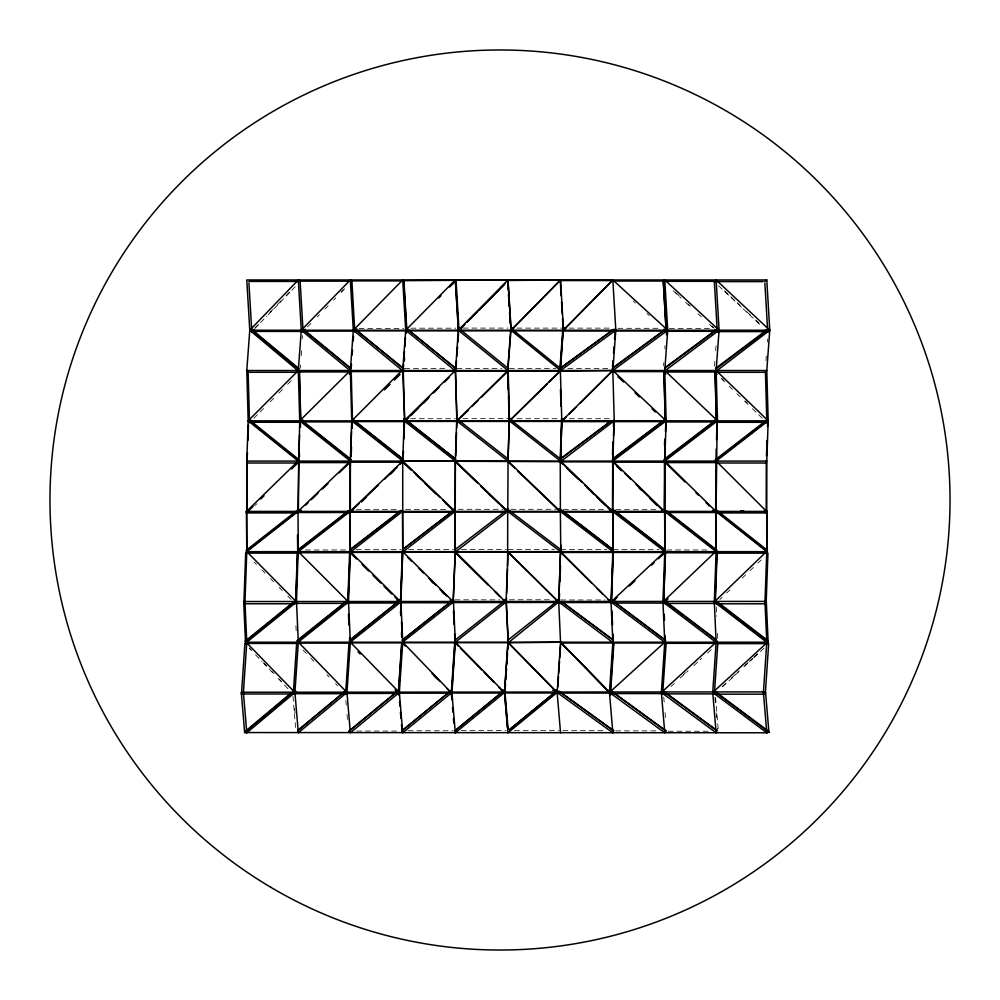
<?xml version="1.0" encoding="UTF-8"?>
<svg xmlns="http://www.w3.org/2000/svg" width="1000" height="1000" viewBox="0 0 1000 1000"><rect width="100%" height="100%" fill="white"/><g stroke="black" fill="none" stroke-linecap="round" stroke-linejoin="round"><path stroke-width="0.75" stroke-dasharray="5 3.75" d="M300.3 368.062L300.538 364.963M301.212 355.662L301.675 349.462M302.475 338.612L302.7 335.513M663.55 365.8L663.775 362.7M664.812 348.75L665.037 345.65M714.5 366.262L714.95 360.062M715.638 350.763L716.213 343.025M765.938 360.662L766.275 356.012M767.3 342.062L767.525 338.963M254.825 328.062L258.062 324.712M269.925 312.425L273.163 309.075M277.488 304.6L281.8 300.138M286.112 295.663L289.35 292.312M255.037 328.338L259.363 323.875M260.438 322.762L266.913 316.05M267.987 314.938L290.65 291.475M291.725 290.363L296.038 285.887M340.988 292.038L343.175 289.8M307.438 326.962L311.8 322.488M317.25 316.9L319.438 314.662M324.888 309.088L328.15 305.725M333.612 300.15L335.788 297.913M341.238 292.325L345.6 287.85M253.875 418.212L265.863 406.188M270.212 401.812L274.575 397.438M278.938 393.062L283.3 388.688M287.65 384.312L293.1 378.837M254.662 505.838L256.863 503.688M719.912 599.525L722.15 597.375M726.612 593.1L729.963 589.888M742.25 578.112L745.588 574.9M750.062 570.625L753.413 567.413M757.875 563.125L761.225 559.925M722.262 686.55L725.638 683.413M731.275 678.175L739.15 670.837M744.788 665.612L748.162 662.463M749.287 661.425L752.663 658.275M753.787 657.237L759.425 652M722.5 686.838L739.388 671.137M743.888 666.95L752.9 658.575M754.025 657.525L765.288 647.05M683.288 674.712L685.575 672.625M671 686.55L674.425 683.413M680.125 678.175L688.112 670.837M693.812 665.612L701.8 658.275M707.5 653.037L713.2 647.812M410.95 328.188L455.8 328.188M463.137 328.088L508.05 328.088M516.925 328.113L561.75 328.113M569.062 328.125L610.6 328.125M358.963 328.4L403.638 328.4M617.863 328.3L660.612 328.3M669.4 328.612L712.987 328.612M509.375 368.363L555.75 368.363M404.738 368.587L448.05 368.587M457.025 368.425L501.925 368.425M567.762 368.55L610.85 368.55M410.588 418.725L455.45 418.725M463 418.675L507.912 418.675M517 418.713L560.288 418.713M569.338 418.713L612.413 418.713M405.562 509.425L448.875 509.425M458.2 509.288L503.1 509.288M510.875 509.288L555.7 509.288M563.438 509.425L606.525 509.425M356.213 509.7L399.35 509.7M615.763 509.7L658.512 509.7M408.713 549.538L453.575 549.538M461.45 549.487L506.362 549.487M508.038 549.487L554.412 549.487M560.737 549.538L606.9 549.538M356.15 549.675L400.838 549.675M613.2 549.675L659.013 549.675M305.438 549.963L346.75 549.963M666.85 549.963L710.438 549.963M454.938 599.837L499.85 599.837M509.375 599.788L552.663 599.788M560.638 599.975L605.262 599.975M461.238 730.65L506.15 730.65M514.438 730.662L559.275 730.662M562.9 730.688L605.975 730.688M408.075 730.775L452.938 730.775M615.725 730.888L658.475 730.888M356.65 731.062L399.8 731.062M668.162 731.237L710.2 731.237M633.15 300.938L635.438 303.038M646.875 313.5L649.163 315.6M675.662 292.55L679.062 295.688M688.112 304.062L690.375 306.163M711.888 326.062L714.15 328.15M673.175 290.763L681.087 298.087M685.625 302.275L690.15 306.462M698.075 313.8L701.475 316.938M709.388 324.275L713.925 328.462M724.375 290.75L740.013 305.413M746.712 311.7L750.075 314.837M755.662 320.075L759.013 323.212M718.587 285.788L742.05 307.787M743.175 308.837L761.05 325.588M721.812 378.413L724.025 380.562M745.075 400.9L747.288 403.038M721.438 378.75L724.75 381.962M729.188 386.238L732.513 389.45M736.938 393.738L740.263 396.95M744.688 401.225L748.012 404.438M752.45 408.725L762.412 418.363M254.3 562.188L256.462 564.375M261.863 569.85L265.113 573.125M270.512 578.6L273.75 581.875M279.163 587.337L282.4 590.625M287.8 596.087L291.05 599.375M303.137 650.138L306.375 653.487M310.7 657.95L313.938 661.3M326.912 674.7L329.075 676.938M335.562 683.637L337.725 685.875M249.412 647.9L251.55 650.138M264.387 663.538L266.525 665.775M271.875 671.363L274.012 673.587M279.363 679.175L281.5 681.413M249.15 648.188L251.3 650.425M255.575 654.887L261.988 661.587M263.062 662.712L273.762 673.875M278.038 678.35L283.387 683.925M284.462 685.05L288.738 689.513M715.562 697.588L718.413 731.688M714.95 697.475L715.462 703.675M716.25 712.975L716.637 717.625M717.55 728.475L717.812 731.587M663.75 697.125L664.4 704.875M665.05 712.625L665.575 718.825M345.838 700.487L346.225 705.138M347 714.438L347.525 720.638M294.65 708.587L295.038 713.238M292.975 696.388L295.837 730.5M716.275 607L716.7 616.287M717.463 633.325L717.75 639.513M295.925 625.712L296.275 633.45"/><path stroke-width="1.5" d="M291.413 692.725L244.45 732.05L246.788 732.775L243.412 692.475L246.788 642.212L244.975 601.962L246.788 551.65L246.788 461.087L248.175 420.838L246.788 370.525L249.762 330.238L246.788 279.962L766.787 279.962L769.762 330.238L766.787 370.525L768.188 420.838L766.787 461.087L766.787 551.65L764.975 601.962L766.787 642.212L763.413 692.475L766.787 732.775L244.662 732.55L241.287 692.25L765.525 691.9L768.913 732.212L766.787 732.775L712.738 692.475L716.125 642.212L714.312 601.962L716.125 551.65L716.038 510.163L712.925 510.163M249.163 511.188L246.962 513.325L246.788 461.087L247.512 452.837M353.125 509.7L350.05 509.7L350.337 551.65L348.525 601.962L350.337 642.212L346.962 692.475L298.312 732.775L294.925 692.475L298.312 642.212L296.5 601.962L246.788 551.65L246.412 510.887L246.425 512.913L297.95 512.913L299.7 420.838L298.312 370.525L301.275 330.238L298.312 279.962L300.138 281.137L352.137 281.15L350.337 279.962L301.275 330.238L351.213 371.575L352.512 421.9L300.487 421.9L299.7 420.838L300.038 419.6L350.675 459.85M300.637 510.775L298.412 512.913L298.637 459.85M351.062 459.438L300.425 419.188L299.7 420.838L350.337 461.087L350.012 512.525L350.337 461.087L351.737 420.838L350.337 370.525L353.312 330.238L350.337 279.962L351.9 280.863L354.738 331.163L353.312 330.238L354.113 328.625L403.537 368.913L351.737 420.838L352.512 421.9M352.612 510.375L350.363 512.525L350.337 461.087L298.1 511.413L246.788 551.65L245.662 553.438L243.85 603.75L293.8 603.75M509.462 729.675L557.438 690.35L557.15 692.475L507.975 732.775L504.6 692.475L508.1 640.05L506.287 599.788L506.012 602.537L453.363 602.537L453.387 599.837L455.325 642.212L451.95 692.475L402.725 732.775L399.35 692.475L402.725 642.212L400.913 601.962L402.725 551.65L402.725 461.087L404.25 418.862L455.45 459.113L455.312 461.675L476.5 482.025M504.65 509.288L507.75 509.288L507.75 512L455.1 512L455.363 458.963M443 500.225L455.262 512L455.325 461.087L456.75 418.713L508.075 458.925L507.775 511.938L560.337 511.938L560.337 509.288L557.238 509.288M608.05 507.925L612.487 512.2L612.7 461.875L614.237 420.838L612.837 370.525L615.812 330.238L612.837 279.962L562.575 330.838L563.5 330.238L560.538 279.962L559.6 280.562L611.912 280.562M664.025 329.212L666.312 331.312L667.725 330.238L612.837 279.962L611.425 281.038L663.337 281.038L664.762 279.962L667.725 330.238L664.762 370.525L666.15 420.838L664.762 461.087L664.638 512.2L612.725 512.2L613.3 442.075M662.1 510.375L664.3 512.525L665.225 439.25M716.075 510.887L716.038 512.525L664.663 512.525L664.425 459.837L717.175 419.588L716.062 512.925L766.737 512.925L766.75 510.887L766.963 551.125L714.312 601.962L768.425 643.625L717.763 643.625L662.95 601.962L664.837 549.938L664.625 509.7L665.337 552.762L663.575 601.538M713.363 510.725L715.588 512.913L716.162 449M764 511.138L766.188 513.325L766.325 460.55M481.037 486.238L507.812 511.938L507.775 509.288L560.6 549.487L558.725 601.962L560.538 642.212L557.15 692.475L560.538 732.775M560.55 549.525L558.862 601.013M456.75 418.713L456.838 421.35L455.475 368.425M508.013 458.963L508 461.613L509.325 418.675L509.487 421.35L507.825 368.363L510.8 328.075L513.837 328.113M560.363 509.425L560.275 512L612.688 512L612.675 509.425L609.6 509.425M455.1 512L455.062 509.425L451.975 509.425M247.938 440.462L248.475 424.975M298.75 456.763L299.5 435.087M299.762 427.35L300.038 419.6M299.4 456.825L299.513 453.725M300.413 427.413L300.525 424.312M350.662 456.287L351.525 431.525M351.637 428.425L351.95 419.137L402.95 459.387L402.638 461.875L400.4 464.025M351.163 456.337L351.488 447.05M352.137 428.475L352.45 419.188L352.312 421.6L404.7 421.6L408 418.325M411.587 470.45L402.675 461.875L403.488 451.4M403.913 439.012L404.613 418.888L404.475 421.413L561.8 421.425L561.825 418.713L560.588 461.675L581.65 482.025M455.712 455.887L456.512 432.663M456.675 428.025L457 418.725L456.9 421.413M560.525 509.288L560.375 512L560.25 458.963L561.638 418.713L564.712 418.713M612.513 454.475L612.938 442.088M613.475 426.613L613.688 420.412M613.525 435.887L614.05 420.4M664.513 445.462L664.725 439.275M665.5 431.512L665.925 419.125L612.625 459.375L612.938 461.875L621.737 470.45M716.488 439.712L717.175 419.588M766.488 455.913L767.025 440.425M767.513 426.5L767.725 420.3L767.225 422.3L716.55 422.3L715.163 371.987L769.762 330.238L716.125 279.962L714.312 281.325L717.312 331.6L719.087 330.238L716.125 279.962L714.35 281.325L662.975 281.325L664.762 279.962L719.087 330.238L716.125 370.525L717.513 420.838L716.55 422.3M295.6 601.85L297.35 553.075L298.312 551.65L350.125 511.413L402.725 461.087L402.85 459.113M295.85 601.888L297.6 553.1L298.312 551.65L297.975 510.163L301.038 510.163M293.587 601.925L245.1 641.2L294.925 692.475L293.025 693.975L241.5 693.975L244.875 643.725L296.5 601.962L298.188 550.4L348.775 511.125M401.238 615.487L400.538 600L400.188 603.013L347.8 603.013L349.613 552.712L402.512 511.413M401.225 510.637L350.262 549.938L347.95 603.025L347.863 600.3M400.525 601.2L402.275 552.413L455.112 511.413L454.913 509.3L402.525 549.538L402.475 552.225L560.612 552.238M402.475 510.975L402.725 551.65L400.5 602.725L453.062 602.725L455.325 551.65L455.1 509.288M451.05 600.337L453.25 602.525L455.262 549.487L507.75 509.288M555.75 599.788L558.837 599.788L558.875 602.475L506.312 602.475L506.488 597.9M506.65 593.325L507.525 568.938M507.638 565.887L507.7 509.25L507.812 511.938M559.237 601.025L559.513 593.4M559.95 581.213L560.5 565.962M507.8 640.062L507.975 642.212L557.15 692.475L612.837 732.775L609.462 692.475L612.837 642.212L611.025 601.962L612.888 549.663L561.587 510.363M607.987 599.475L611.287 602.75L613.1 552.45L612.675 509.425M663.725 601.538L665.487 552.762L664.762 551.65L612.625 511.413L560.538 461.087L509.363 420.838L509.275 418.713L512.362 418.713M715.075 601.925L716.838 553.15L716.125 551.65L664.55 511.413L612.837 461.087L666.15 420.838L665.925 419.125M715.325 601.9L717.087 553.125L716.125 551.65L716.038 510.163M716.975 603.8L766.112 603.8L767.925 553.5L766.787 551.65L715.913 511.413L664.762 461.087L717.513 420.838L716.787 419.15L664.038 459.4M547 384.175L509.175 421.362L509.462 418.675L507.925 461.675L514.675 468.038M404.7 421.6L402.725 370.525L403.75 368.688L354.338 328.4L353.312 330.238L403.3 371.287L404.663 421.6L404.25 418.862M296.275 691.525L293.225 691.525L294.925 692.475L293.275 693.688L296.65 643.438L348.525 601.962L347.238 600.413L297.013 640.675M397.163 600.3L400.25 600.3L400.913 601.962L348.95 643.138L345.662 693.413L398.05 693.413L399.35 692.475L398.638 690.588L399.025 695.238M349.125 731.275L398.137 690.962L399.35 692.475L398.3 693.138L401.675 642.887L453.512 601.962L453.125 600L450.037 600M501.262 690.375L504.363 690.375L504.6 692.475L455.325 732.775L451.712 690.375L451.95 692.475L451.112 693.175L398.512 693.175L401.9 642.913L402.725 642.212L451.662 693.025L504.312 693.025L504.825 690.312L508.075 729.062M350.05 509.7L350.037 512.2L455.062 512.2L455.112 511.413L402.725 461.087L351.737 420.838L351.95 419.137M447.013 688.625L451.287 692.987L454.675 642.738L506.163 601.962L506.037 599.837L502.938 599.837M451.662 693.025L455.2 640.1M499.012 687.5L504.375 692.962L508.15 640.1M552.737 690.312L557.375 690.312L557.438 692.987L504.888 692.987L505.5 683.85M505.812 679.287L506.525 668.625M506.838 664.05L507.55 653.4M507.85 648.825L508.263 642.738L505.988 599.8L506.312 602.475M557.788 686.963L558.5 676.3M558.7 673.263L559.525 661.075M559.725 658.025L560.55 645.85M559.25 599.85L558.725 601.962L508.2 642.8L560.538 642.212L610.112 693.275L613.488 643.012L558.725 601.962L507.887 552.163M612.95 634.038L612.837 642.212L613.9 643.025L610.513 693.275L560.538 642.212L610.312 693.075L557.375 693.062M663.612 600.262L662.95 601.962L664.762 642.212L661.375 692.475L664.762 732.775L609.462 692.475L610.163 690.5L607.087 690.5M612.288 693.562L662.675 693.562L666.137 643.3L611.025 601.962L611.413 599.975L608.337 599.975M714.388 693.875L717.763 643.625L716.125 642.212L661.375 692.475L662.675 693.562M716.15 694.175L765.288 694.175L768.662 643.913L766.787 642.212L246.788 642.212L245.475 641.787L243.663 601.538L766.3 601.413L768.112 641.675L712.738 692.475L716.125 732.775L661.375 692.475L662.575 690.8M464.012 325.325L458.612 330.788L458.438 328.125L461.587 328.088M561.8 421.425L560.325 368.413L563.3 328.113L560.35 371.05L455.513 371.1L458.438 328.125L508.175 368.387L509.175 421.362L508.512 396.962M302.225 332.25L302.462 329.15L350.325 368.45M351.15 368.913L351.488 364.263M352.175 354.975L352.512 350.325M353.2 341.025L353.55 336.375M354.538 331.875L354.762 328.775L353.312 330.238L354.862 331.138M403.537 363.95L403.275 371.287L455.863 371.287L405.7 330.238L402.725 279.962L403.913 280.625L406.887 330.9L405.7 330.238L406.163 328.3L455.788 368.587M403.762 360.85L404.45 351.55M404.787 346.9L405.475 337.6M405.812 332.95L406.163 328.3M404.325 360.95L404.55 357.85M406.375 333.05L406.725 328.4L405.7 330.238L402.725 370.525L403.6 371.575L351.213 371.575M456.5 360.725L455.925 368.475L406.3 328.188L405.7 330.238L406.625 330.938L403.65 280.663L402.725 279.962L353.312 330.238L354.5 330.9L563.25 330.825L562.9 328.125L565.975 328.125M456.838 356.075L457.525 346.775M457.875 342.125L458.562 332.825M549.225 381.987L560.413 371.112L559.938 368.413L562.9 328.125M612.5 367L612.95 360.8M613.525 353.05L613.987 346.85M614.55 339.1L615.237 329.812M666.062 331.712L666.287 328.612L667.725 330.238L612.837 370.525L561.375 421.425L561.638 418.713M666.475 334.738L666.925 328.537L612.038 368.825M717.013 332.175L717.237 329.075L719.087 330.238L717.288 331.6L715.05 329.513M717.688 332.1L717.925 329L664.812 368.375M465.025 324.162L458.55 330.725L458.5 328.088M510.625 330.75L560.538 279.962L510.625 330.75L511.15 328.088L507.788 371.05L508.3 389.338M508.175 368.387L508.1 371.037L481.35 397.287M297.95 512.913L297.975 510.163M348.475 512.525L297.975 512.525L297.938 510.887M508.1 640.05L558.9 599.837L559.175 602.55L611.487 602.55L560.538 551.65L507.762 511.413L455.325 461.087L404.125 420.838L404.4 418.725L407.5 418.725M454.913 509.3L455.238 552.163L488.4 584.975M562.6 464.025L560.388 461.875L561.925 420.838L561.575 421.637L665.562 421.625L665.662 418.862L612.35 459.113M612.487 512.2L612.987 509.438L613.263 552.45L611.45 602.75L611.7 600.262L614.75 600.262M559.1 599.975L558.8 602.537M715.738 463L716.125 461.087L768.188 420.838L767.188 419.613L715.138 459.862M766.188 513.325L766.575 511.413L715.662 460.55L766.513 421.238M664.762 461.087L664.438 462.587L715.8 462.587M715.588 512.913L716.65 510.188L767.537 550.425L766.787 551.65L767.513 553.15L716.838 553.15M612.837 461.087L612.6 462.2L664.513 462.2M664.3 512.525L665.075 509.712L664.762 551.65L611.025 601.962L611.287 602.75M612.837 642.212L613.375 640.1L561.7 601.675M507.762 511.413L455.175 552.225L488.325 585.037M404.125 420.838L455.325 370.525L457.062 421.413L456.712 420.838L507.975 370.525L458.3 330.238L458.9 328.188M610.112 693.275L609.462 692.475L664.762 642.212L665.212 635.875M716.525 419.613L717.513 420.838L716.725 421.938L665.362 421.938L666.15 420.838L612.837 370.525L580.388 403.038M613.888 421.637L614.237 420.838L560.487 461.675L402.725 461.087L402.975 462.2L350.588 462.2M453.25 602.525L452.987 599.875L402.2 640.138M664.225 600.325L662.95 601.962L663.675 603.062L611.763 603.062L611.025 601.962L611.925 600.025L665.65 640.275L664.762 642.212L666.05 643.312L717.513 643.3L716.125 642.212M296.15 511.15L246.062 550.425L246.788 551.65L246.075 553.1L297.6 553.1M504.312 693.025L504.312 690.337L455.037 730.65L455.325 732.775L454.475 730.775M356.512 558.975L349.913 552.413L349.988 549.675L400.95 510.375M663.525 603.062L662.95 601.962L716.862 550.425M508.2 289.625L507.975 279.962L511.2 330.725L510.737 328.113L560.388 368.363L559.975 371.112L612.837 370.525L612.263 371.312M560.538 279.962L507.65 280.487M243.85 603.75L244.975 601.962M347.8 603.013L348.525 601.962L347.537 600.8L297.325 641.062L346.962 692.475L350.337 732.775L399.35 692.475L397.95 690.75L348.95 731.062M665.425 419.15L666.15 420.838L665.275 421.938L663.888 371.613L719.087 330.238L717.663 328.612L664.562 367.987M666.112 730.888L610.825 690.588L609.462 692.475L610.763 693.562M613.65 421.625L614.237 420.838M717 374.462L714.788 372.325L716.125 370.525L768.188 420.838L766.85 422.638L764.625 420.5M766.85 422.638L765.45 372.325L766.787 370.525L246.788 370.525L248.125 372.275L249.513 422.587L251.688 420.4M665.863 374.113L663.612 371.975L664.762 370.525L717.513 420.838L716.375 422.287L714.125 420.138M716.375 422.287L714.987 371.975L716.125 370.525M611.975 371.613L612.837 370.525M665.362 421.938L663.975 371.625L664.762 370.525M662.95 601.962L663.938 600.725M768.112 641.675L715.638 601.413L714.312 601.962L715.3 600.725M300.688 419.675L299.7 420.838L300.65 422.262L249.125 422.262L248.175 420.838L249.163 419.675L298.1 458.963M299.3 459.925L246.575 511.413L246.962 513.325M249.513 422.587L248.637 420.337L298.762 460.588L298.163 462.6L291.55 469.012M666.925 328.537L667.725 330.238L666.538 331.037L562.762 331.037L563.5 330.238M612.112 280.763L612.837 279.962L611.663 280.763M615.075 331.037L615.812 330.238L614.625 331.037M303.038 420.05L300.837 422.238L299.45 371.925L249.762 330.238L298.312 279.962L300.113 281.15L303.075 331.425L251.588 331.413L249.762 330.238L251.637 329.312M298.663 369.2L251.3 329.888L249.762 330.238L251.8 331.7L253.962 329.462M350.6 368.088L302.738 328.775L301.275 330.238L303.113 331.413L305.262 329.188M562.762 331.037L612.837 279.962M354.738 331.163L356.887 328.975M456.25 280.663L455.325 279.962L458.3 330.238L459.038 330.75L456.075 280.475L455.325 279.962L405.7 330.238L406.438 330.75M438.812 297.962L440.962 295.775M449.6 287.038L456.075 280.475M458.3 330.238L507.975 279.962L403.65 280.663M504.988 283.725L467.188 321.975L476.975 312.213M479.137 310.025L503.975 284.887M247.175 463L298.688 463L298.312 461.087L248.175 420.838L298.312 370.525L299.637 372.275L248.125 372.275M349.275 374.113L351.475 371.925L350.337 370.525L299.7 420.838L300.837 422.238M561.575 421.637L566 417.262M569.325 413.975L575.962 407.413M384.462 389.875L390 384.412M394.438 380.037L399.975 374.562M404.475 421.413L428.963 397.35M433.413 392.975L438.975 387.5M444.55 382.038L449 377.663M411.337 415.037L418.025 408.475M423.587 403.013L428.038 398.638M461.287 416.975L468.05 410.475M472.438 406.037L478 400.575M509.363 420.838L560.538 370.525L615.812 330.238M246.425 512.913L253.025 506.5M260.738 499L264.037 495.788M297.975 512.525L300.2 510.375M305.763 505.025L307.975 502.887M311.312 499.675L317.987 493.25M322.425 488.963L327.987 483.612M339.1 472.9L350.225 462.2M350.037 512.2L358.988 503.638M361.238 501.5L378.025 485.438M384.738 479.012L397.05 467.238M361.562 501.812L366.037 497.525M390.662 473.975L394.012 470.763M665.788 600.925L668.05 598.787M612.575 601.7L617.05 597.513M629.362 585.988L634.963 580.737M651.75 565.025L653.988 562.925M658.462 558.737L665.188 552.45L665.113 549.675L614.2 510.375M302.462 329.15L301.275 330.238L303.075 331.425M244.662 732.55L292.812 692.25L294.925 692.475L246.788 732.775M398.512 693.175L399.35 692.475L350.337 642.212L349.438 640.337L400.025 600.075L400.913 601.962L400.5 602.725L400.913 601.962L350.337 551.65L349.6 509.725L350.363 512.525M297.587 730.5L343.862 692.163M297.787 730.85L344.062 692.513M401.887 730.775L451.1 690.475L451.95 692.475L451.287 692.987M509.4 729.638L557.375 690.312M716.125 279.962L714.112 281.6L763.25 281.6M764.788 281.6L766.787 279.962M765.525 329.787L767.75 331.875L769.762 330.238L767.9 329.075M245.475 641.787L295.188 601.538L296.5 601.962L295.512 600.8M349.038 643.15L350.337 642.212L349.675 640.562L400.25 600.3M402.35 640.263L453.125 600M506.037 599.837L455.15 640.062L455.1 642.7L507.75 642.7M405.288 646.012L402.075 642.738L402.725 642.212M241.5 693.975L243.412 692.475M246.625 551.125L296.712 511.838M348.363 510.675L297.787 549.963L298.312 551.65L348.525 601.962L347.575 603.375L297.075 603.375M402.688 549.675L455.062 509.425M717.925 329L719.087 330.238L717.55 331.3L666.175 331.3L663.213 281.025L664.762 279.962M560.25 458.963L611.45 420.588M611.613 420.725L560.413 459.1L560.538 461.087L560.487 458.925L509.275 418.713M715.512 368.425L766.663 330.012M715.825 369.025L768.213 329.663L769.762 330.238L249.762 330.238M246.788 642.212L245.125 643.438L296.65 643.438L298.312 642.212L296.913 643.138L348.95 643.138M613.088 367.675L666.712 328.3L667.725 330.238L666.175 331.3L663.337 281.038M293.263 693.688L294.925 692.475M559.938 368.413L612.7 329.963M614.1 329.175L560.075 368.55L560.538 370.525L510.95 330.238L510.8 328.075M714.862 691.9L712.738 692.475L714.425 691.275M714.312 601.962L716 600.8L716.137 603.9M766.787 642.212L768.487 641.062L718.438 602.675M350.337 642.212L349.288 642.887L401.675 642.887M303.163 329.312L301.275 330.238L302.838 331.138L353.338 331.138M712.738 692.475L715.037 691.388M766.787 732.775L769.087 731.688L716.263 692.3M248.837 281.425L300.363 281.425L298.312 279.962M718.812 331.6L767.95 331.6M613.5 371.613L663.888 371.613M299.45 371.925L351.475 371.925M663.612 371.975L714.987 371.975M714.788 372.325L765.45 372.325M459.9 418.675L456.812 418.675L456.712 420.838L507.975 461.087L560.325 511.413L612.837 551.65L613.05 549.538L561.75 510.225M248.175 420.838L768.188 420.838M246.788 461.087L766.787 461.087M560.388 461.875L612.7 461.875M298.625 462.587L350.662 462.587L350.337 461.087M717.275 463L766.4 463M740.65 510.887L743.713 510.887M246.575 511.413L766.575 511.413M246.788 551.65L766.787 551.65M349.913 552.413L402.312 552.413M560.337 509.288L560.788 552.45L665.188 552.45M349.762 552.725L297.738 552.725L297.5 534.95M665.337 552.762L716.7 552.762L716.125 551.65M663.9 603.425L715.275 603.425M402.075 642.738L454.675 642.738M561.175 643.012L613.488 643.012M613.9 643.025L665.812 643.025L664.762 642.212M294.8 693.688L345.3 693.688L346.962 692.475L345.737 690.962L346 694.062M664.575 693.875L712.825 693.875M345.25 691.525L346.962 692.475L345.662 693.413L346.962 692.475L345.05 691.188M296.5 601.962L294.8 600.938L294.95 604.038M402.725 279.962L404.15 280.887L351.763 280.887L350.337 279.962M610.312 693.075L609.462 692.475L610.662 690.8L665.95 731.112M559.25 691.3L613.675 730.688L612.837 732.775L613.55 730.812L559.125 691.425M716.737 730.312L663.238 690.925L661.375 692.475L662.763 693.562M664.3 692.188L716.562 730.662M561.562 601.812L613.225 640.238M716.087 692.812L768.913 732.212M611.7 600.262L665.425 640.512M666.7 602.2L716.175 639.65M665.175 601.663L717.113 640.987M664.837 549.938L612.712 509.7L612.725 512.2M666.312 510.675L716.663 549.963M716.25 550.4L664.663 510.163L664.663 512.525M404.4 418.725L455.613 458.975M403.212 459.137L352.225 418.888L351.737 420.838L352.6 421.887M717.288 511.838L766.963 551.125M252.825 330.3L299 368.625M763.413 692.475L765.288 694.175M617.938 376.675L623.6 382.025M634.95 392.725L639.487 397.013M651.963 408.787L655.362 412M477.688 483.025L455.325 461.087M480.962 486.3L498.825 503.438M501.05 505.575L507.75 512M402.875 461.675L411.8 470.238M414.025 472.388L439.663 497.013M416.05 474.725L420.513 479.012M424.963 483.288L436.112 494M445.025 502.562L455.062 512.2M517.95 471.312L560.337 511.938M584.975 485.238L612.688 512M567.038 468.3L578.125 479.012M586.987 487.575L593.638 494M596.962 497.212L605.825 505.775M625.037 473.663L630.538 479.012M636.038 484.363L664.638 512.2M617 466.475L621.4 470.763M639 487.887L641.2 490.037M650 498.6L656.6 505.025M664.875 462.2L684.9 481.887M696.012 492.825L698.238 495.012M706.025 502.675L709.362 505.962M713.812 510.337L716.038 512.525M455.325 551.65L506.075 602.463L507.975 551.65L558.875 602.475M500.55 597L495.025 591.538L499.375 595.975M402.725 551.65L453.512 601.962M407.987 557.688L411.3 560.975M419.038 568.625L423.45 573M428.963 578.475L435.588 585.037M440.012 589.412L446.637 595.962M430.975 580.85L433.188 583.038M442.025 591.788L444.225 593.975M560.788 552.45L591.525 583.062M597.013 588.538L602.5 594M362.013 564.45L368.612 571.013M373.013 575.388L380.7 583.038M384 586.325L391.7 593.975M395 597.25L399.4 601.625M397.987 600.825L400.188 603.013M455.037 642.763L458.312 645.975M460.387 648.225L481.875 670.013M484.025 672.2L493.663 682.038M508.2 642.8L557.438 692.987M432.038 673.325L439.525 680.975M433.988 675.688L437.2 678.962M358 651.825L360.175 654.05M395.025 689.788L398.3 693.138M560.988 552.25L560.712 544.888M350.337 370.525L351.125 371.587M298.312 370.525L299.262 371.95L300.613 420.737M764.975 601.962L766.112 603.8M297.375 510.188L298.412 512.913M455.325 279.962L458.612 330.788M504.888 692.987L455.325 642.212L454.513 633.938M451.95 692.475L451.225 690.588L402.013 730.9L401.5 724.688M455.325 732.775L455.087 730.688L504.363 690.375L507.438 727.55M716.125 461.087L716.275 462.6M715.913 511.413L716.062 512.925M350.012 510.163L350.125 511.413M610.825 690.588L611.075 693.688M610.163 690.5L610.562 695.163M451.1 690.475L451.875 699.775M452.525 707.525L452.925 712.175M453.438 718.375L453.825 723.025M399.55 701.438L399.938 706.087M400.45 712.288L400.975 718.487M397.95 690.75L398.212 693.85M764.875 283.125L767.75 331.875M560.275 280.55L561.175 295.788M561.538 301.875L562.263 314.062M562.525 318.637L563.25 330.825M507.975 279.962L510.95 330.238M508.462 294.2L509.188 306.375M509.55 312.475L510.175 323.137M248.925 282.95L251.8 331.7M664.237 614.2L664.525 620.388M611.9 610.812L612.525 624.75M452.987 599.875L453.125 602.975M453.475 610.712L454.1 624.65M401.512 621.675L402.212 637.163M400.513 610.913L400.712 615.562M401.488 632.587L401.688 637.238M348.488 614.237L348.975 625.075M349.538 637.463L349.675 640.562M347.238 600.413L347.375 603.513M560.487 389.412L560.95 406.188M270.738 887.25A450.025 450.025 0 0 0 950 504.913A450.025 450.025 0 0 0 279.262 107.825A450.025 450.025 0 0 0 270.738 887.25"/></g></svg>
